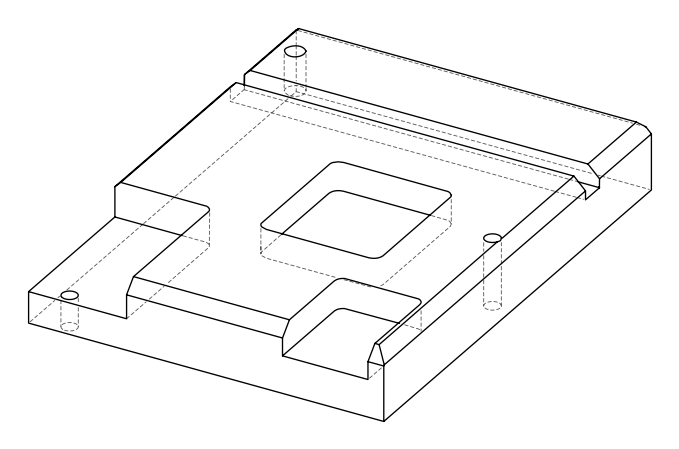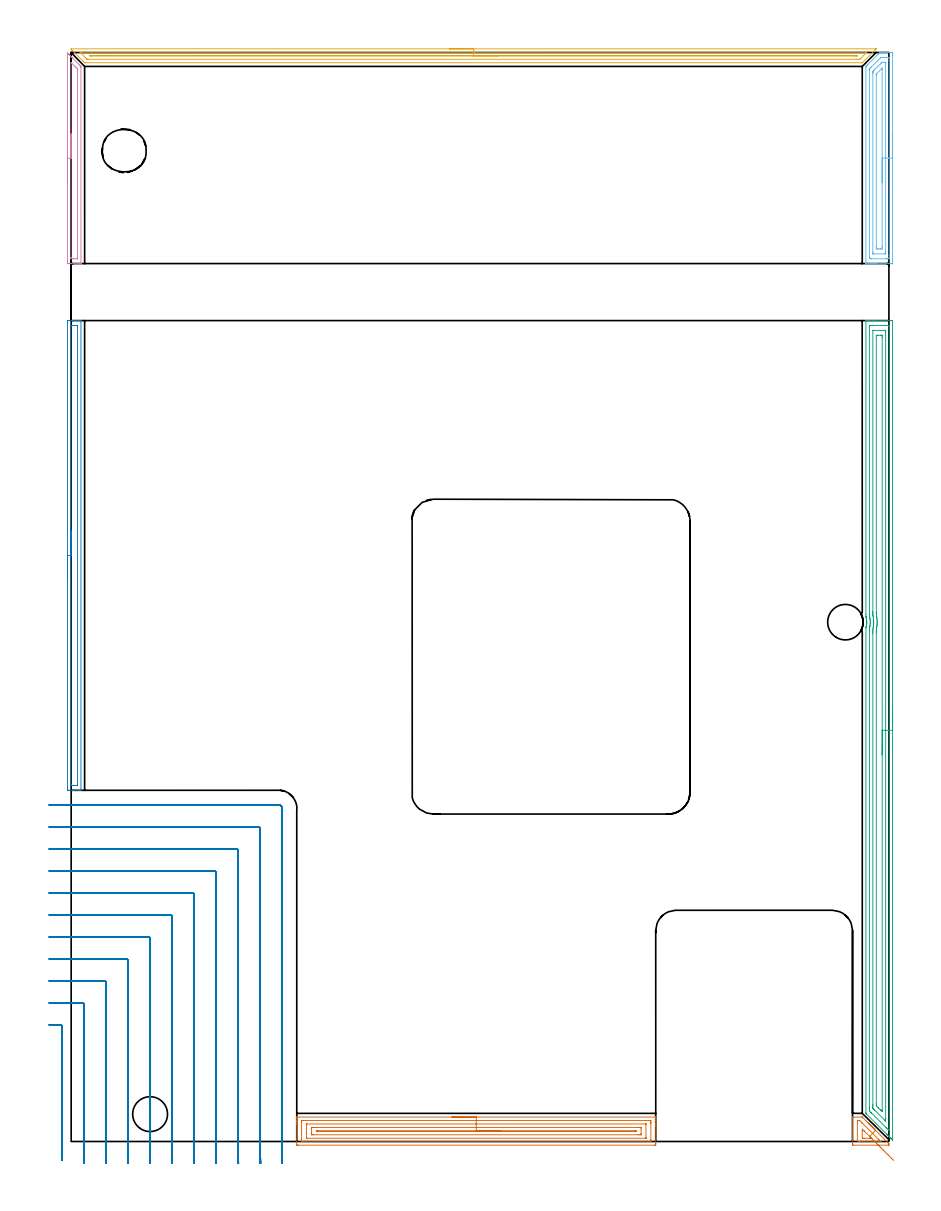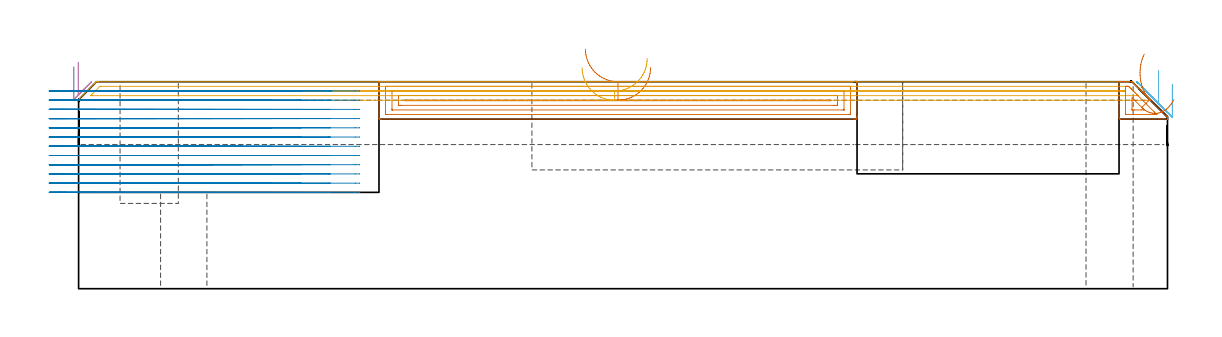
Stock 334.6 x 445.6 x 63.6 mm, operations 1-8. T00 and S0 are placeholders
(PLAN: 19 operations, 10 tool changes, 122.3 min)
(1 AREA_MILL | FG_CHAMFER_SURFACE | UGT0205_001 | 6.04 min | 10557 mm3)
(2 AREA_MILL_1 | FG_CHAMFER_SURFACE_1 | UGT0205_001 | 3.27 min | 3017 mm3)
(3 AREA_MILL_2 | FG_CHAMFER_SURFACE_2 | UGT0205_001 | 10.83 min | 20315 mm3)
(4 AREA_MILL_3 | FG_CHAMFER_SURFACE_3 | UGT0205_001 | 1.54 min | 1374 mm3)
(5 AREA_MILL_4 | FG_CHAMFER_SURFACE_4 | UGT0205_001 | 7.91 min | 5355 mm3)
(6 AREA_MILL_5 | FG_CHAMFER_SURFACE_5 | UGT0205_001 | 2.98 min | 5374 mm3)
(7 AREA_MILL_6 | FG_CHAMFER_SURFACE_6 | UGT0205_001 | 0.58 min | 943 mm3)
(8 MILL_CORNER_NOTCH_RECTANGULAR | CORNER_NOTCH_RECTANGULAR | NXT0201_011 | Follow Part, ap 3, ae 75% | 43.86 min | 450088 mm3)
(9 MILL_RECTANGULAR_POCKET | POCKET_RECTANGULAR_STRAIGHT | UGT0201_133 | Follow Part, ap 3.75, ae 75% | 21.16 min | 395825 mm3)
(10 MILL_SLOT | SLOT_PARTIAL_RECTANGULAR | UGT0201_133 | Follow Part, ap 3.75, ae 75% | 15.68 min | 213870 mm3)
(11 MILL_RECTANGULAR_SLOT | SLOT_RECTANGULAR | UGT0201_105 | Follow Part, ap 5.5, ae 75% | 6.19 min | 149578 mm3)
(12 MILL_BLIND_HOLE_FROM_SOLID_MATERIAL | STEP1POCKET | NXT0201_011 | Spiral | 1.17 min | 9402 mm3)
(13 BORE_BLIND_HOLE | STEP1POCKET | UGT0332_075 | 0.16 min | 0 mm3)
(14 SPOT_DRILL | STEP1HOLE | NXT0321_9005460120000 | 0.03 min | 21 mm3)
(15 SPOT_DRILL_1 | STEP1HOLE_1 | NXT0321_9005460120000 | 0.04 min | 71 mm3)
(16 DRILL_THROUGH_HOLE_INTO_CENTER | STEP1HOLE | NXT0301_065 | 0.28 min | 4317 mm3)
(17 DRILL_TO_ENLARGE_THROUGH_HOLE | STEP1HOLE | NXT0301_106 | 0.28 min | 6075 mm3)
(18 DRILL_THROUGH_HOLE_INTO_CENTER_1 | STEP1HOLE_1 | NXT0301_042 | 0.15 min | 1173 mm3)
(19 DRILL_TO_ENLARGE_THROUGH_HOLE_1 | STEP1HOLE_1 | NXT0301_105 | 0.15 min | 3543 mm3)
(TOOL UGT0205_001 | Chamfer Mill 20 x 3 x 45 deg. | D20 FL50 Z2)
(TOOL NXT0201_011 | ENDMILL 12mm [2P460-1200-NA 1630] | D12 FL38 Z6)
(TOOL UGT0201_133 | Carbide End Mill 15.0 | D15 FL30 Z4)
(TOOL UGT0201_105 | End Mill 22 mm | D22 FL25 Z2)
(TOOL UGT0332_075 | 17.75 mm Rough Boring Bar | D17.75)
(TOOL NXT0321_9005460120000 | NC Spot Drill, 142deg, 12mm, Carbide, Uncoated | D12 PA142 FL30 Z2)
(TOOL NXT0301_065 | Carbide Drill 9.4mm [860.1-0940-075A1-MM 2214] | D9.4 PA140 FL98 Z2)
(TOOL NXT0301_106 | Carbide Drill 14.5mm [860.1-1450-073A1-MM 2214] | D14.5 PA140 FL83 Z2)
(TOOL NXT0301_042 | Carbide Drill 7.1mm [860.1-0710-057A1-MM 2214] | D7.1 PA140 FL85 Z2)
(TOOL NXT0301_105 | Carbide Drill 14.25mm [860.1-1425-071A1-MM 2214] | D14.25 PA140 FL83 Z2)
(OP 1 AREA_MILL)
G17 G21 G94 G90
T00 M6
G54
G17 G0 G90 X155.75 Y10. S1061 M3
G43 Z73.6 H0
G94 G1 X155.788 Z72.728 F250.
X155.902 Z71.863
X156.091 Z71.012
X156.353 Z70.18
X156.687 Z69.374
X157.09 Z68.6
X157.558 Z67.864
X158.09 Z67.172
X158.679 Z66.529
X159.322 Z65.939
X160.014 Z65.408
X160.75 Z64.94
X161.524 Z64.537
X162.33 Z64.203
X163.162 Z63.941
X164.014 Z63.752
X164.878 Z63.638
X165.75 Z63.6
X239.025
X239.192 Y9.997 Z63.588
X239.194 Y9.993 Z63.584
X239.2 Y9.641 Z63.241
Y9.35 Z62.949
Y8.66 Z62.255
Y7.433 Z61.03
Y6.896 Z60.49
Y6.282 Z59.878
Y-0.773 Z52.824
X239.197 Y-1.042 Z52.556
X239.19 Y-1.492 Z52.106
X239.039 Y-1.496 Z52.102
X238.578 Y-1.5 Z52.1
X92.922
X92.488 Y-1.496 Z52.102
X92.31 Y-1.492 Z52.106
X92.3 Y-1.31 Z52.287
Y6.896 Z60.49
Y7.433 Z61.03
Y7.778 Z61.374
Y8.315 Z61.911
Y8.66 Z62.255
Y9.35 Z62.949
Y9.642 Z63.241
X92.306 Y9.993 Z63.584
X92.308 Y9.997 Z63.588
X92.475 Y10. Z63.6
X165.75
Y8.586 Z62.186
X236.791 Y8.585 Z62.185
X236.867
X237.166 Y8.579 Z62.179
X237.19 Y8.481 Z62.081
X237.197 Y8.259 Z61.859
X237.199 Y7.778 Z61.378
X237.2 Y7.374 Z60.974
X237.199 Y0.722 Z54.322
X237.198 Y0.321 Z53.921
X237.19 Y-0.078 Z53.522
X236.791 Y-0.085 Z53.515
X236.716
X94.709
X94.633
X94.334 Y-0.079 Z53.521
X94.31 Y0.019 Z53.619
X94.303 Y0.241 Z53.841
X94.301 Y0.722 Z54.322
X94.3 Y1.126 Z54.726
X94.301 Y7.778 Z61.378
X94.302 Y8.179 Z61.779
X94.31 Y8.578 Z62.178
X94.709 Y8.584 Z62.184
X94.784 Y8.585 Z62.185
X165.75 Y8.586 Z62.186
Y7.171 Z60.771
X235.004
X235.097 Y7.17 Z60.77
X235.17 Y7.167 Z60.767
X235.186 Y7.165 Z60.765
X235.19 Y7.143 Z60.743
X235.195 Y7.089 Z60.689
X235.199 Y6.896 Z60.496
Y1.604 Z55.204
X235.198 Y1.413 Z55.013
X235.191 Y1.347 Z54.947
X235.187 Y1.334 Z54.934
X235.177 Y1.333 Z54.933
X235.144 Y1.33 Z54.93
X235.004 Y1.329 Z54.929
X96.496
X96.403 Y1.33 Z54.93
X96.33 Y1.333 Z54.933
X96.314 Y1.335 Z54.935
X96.31 Y1.357 Z54.957
X96.305 Y1.411 Z55.011
X96.301 Y1.604 Z55.204
Y6.896 Z60.496
X96.302 Y7.087 Z60.687
X96.309 Y7.153 Z60.753
X96.313 Y7.165 Z60.765
X96.323 Y7.167 Z60.767
X96.356 Y7.17 Z60.77
X96.496 Y7.171 Z60.771
X165.75
Y5.757 Z59.357
X232.323
X232.584 Y5.756 Z59.356
X233.068 Y5.752 Z59.352
X233.173 Y5.75 Z59.35
X233.19 Y5.566 Z59.166
X233.2 Y5.149 Z58.749
Y3.385 Z56.985
X233.199 Y2.935 Z56.535
X233.197 Y2.827 Z56.427
X233.193 Y2.774 Z56.374
X233.191 Y2.752 Z56.352
X233.167 Y2.75 Z56.35
X232.954 Y2.746 Z56.346
X232.323 Y2.743 Z56.343
X232.063
X99.177
X98.916 Y2.744 Z56.344
X98.432 Y2.748 Z56.348
X98.327 Y2.75 Z56.35
X98.31 Y2.934 Z56.534
X98.3 Y3.351 Z56.951
X98.301 Y5.565 Z59.165
X98.303 Y5.673 Z59.273
X98.307 Y5.726 Z59.326
X98.309 Y5.748 Z59.348
X98.333 Y5.75 Z59.35
X98.546 Y5.754 Z59.354
X99.177 Y5.757 Z59.357
X99.437
X165.75
Y4.343 Z57.943
X230.63
X230.819 Y4.341 Z57.941
X231.187 Y4.336 Z57.936
X231.191 Y4.25 Z57.85
X231.19 Y4.175 Z57.775
X230.913 Y4.163 Z57.763
X230.725 Y4.158 Z57.758
X230.63 Y4.157 Z57.757
X230.536
X100.87
X100.681 Y4.159 Z57.759
X100.313 Y4.164 Z57.764
X100.309 Y4.25 Z57.85
X100.31 Y4.325 Z57.925
X100.587 Y4.337 Z57.937
X100.775 Y4.342 Z57.942
X100.87 Y4.343 Z57.943
X100.964
X165.75
X166.622 Z57.981
X167.486 Z58.095
X168.338 Z58.284
X169.17 Z58.546
X169.976 Z58.88
X170.75 Z59.283
X171.486 Z59.752
X172.178 Z60.283
X172.821 Z60.872
X173.41 Z61.515
X173.942 Z62.207
X174.41 Z62.943
X174.813 Z63.717
X175.147 Z64.523
X175.409 Z65.355
X175.598 Z66.207
X175.712 Z67.072
X175.75 Z67.943
G0 Z73.6
M5
M2
(OP 2 AREA_MILL_1)
G17 G21 G94 G90
T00 M6
G54
G17 G0 G90 X-1.5 Y229.8 S1061 M3
G43 Z73.6 H0
Z68.1
G94 G1 Y229.838 Z67.228 F250.
Y229.952 Z66.364
Y230.141 Z65.512
Y230.403 Z64.68
Y230.737 Z63.874
Y231.14 Z63.1
Y231.608 Z62.364
Y232.14 Z61.672
Y232.729 Z61.029
Y233.372 Z60.44
Y234.064 Z59.908
Y234.8 Z59.44
Y235.574 Z59.037
Y236.38 Z58.703
Y237.212 Z58.441
Y238.064 Z58.252
Y238.928 Z58.138
Y239.8 Z58.1
Y334.937
X-1.499 Y335.294 Z58.101
X-1.494 Y335.823 Z58.103
X-1.491 Y335.892 Z58.105
X-0.968 Y335.9 Z58.628
X0.806 Z60.4
X1.377 Z60.973
X1.694 Z61.29
X2.264 Z61.86
X2.581 Z62.176
X3.215 Z62.814
X3.62 Z63.219
X3.97 Y335.893 Z63.561
X3.997 Y335.89 Z63.588
X4. Y335.74 Z63.6
Y143.86
X3.997 Y143.71 Z63.588
X3.97 Y143.707 Z63.561
X3.62 Y143.7 Z63.219
X3.215 Z62.814
X2.581 Z62.176
X1.377 Z60.973
X0.806 Z60.4
X-0.968 Y143.701 Z58.628
X-1.212 Y143.703 Z58.384
X-1.491 Y143.708 Z58.105
X-1.494 Y143.777 Z58.103
X-1.499 Y144.306 Z58.101
X-1.5 Y144.841 Z58.1
Y239.8
X-0.086 Z59.514
Y333.509
X-0.081 Y333.89 Z59.519
X0.419 Y333.899 Z60.019
X1.694 Y333.9 Z61.294
X2.194 Y333.899 Z61.794
X2.581 Y333.89 Z62.181
X2.586 Y333.509 Z62.186
Y146.091
X2.581 Y145.71 Z62.181
X2.081 Y145.701 Z61.681
X0.806 Y145.7 Z60.406
X0.306 Y145.701 Z59.906
X-0.081 Y145.71 Z59.519
X-0.086 Y146.091 Z59.514
Y146.096
Y239.8
Y240.672 Z59.552
Y241.536 Z59.666
Y242.388 Z59.855
Y243.22 Z60.117
Y244.026 Z60.451
Y244.8 Z60.854
Y245.536 Z61.323
Y246.228 Z61.854
Y246.871 Z62.443
Y247.46 Z63.086
Y247.992 Z63.778
Y248.46 Z64.514
Y248.863 Z65.288
Y249.197 Z66.094
Y249.459 Z66.926
Y249.648 Z67.778
Y249.762 Z68.643
Y249.8 Z69.514
G0 Z73.6
M5
M2
(OP 3 AREA_MILL_2)
G17 G21 G94 G90
T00 M6
G54
G17 G0 G90 X336.1 Y178.25 S1061 M3
G43 Z73.6 H0
Z62.7
G94 G1 Y178.212 Z61.828 F250.
Y178.098 Z60.964
Y177.909 Z60.112
Y177.647 Z59.28
Y177.313 Z58.474
Y176.91 Z57.7
Y176.442 Z56.964
Y175.91 Z56.272
Y175.321 Z55.629
Y174.678 Z55.04
Y173.986 Z54.509
Y173.25 Z54.04
Y172.476 Z53.637
Y171.67 Z53.303
Y170.838 Z53.041
Y169.986 Z52.852
Y169.122 Z52.738
Y168.25 Z52.7
Y0.842
X336.095 Y0.621 Z52.703
X336.093 Y0.618 Z52.704
X336.078 Y0.621 Z52.72
X335.708 Y0.992 Z53.092
X335.54 Y1.158 Z53.256
X335.483 Y1.216 Z53.316
X335.302 Y1.397 Z53.497
X335.244 Y1.454 Z53.553
X335.185 Y1.514 Z53.614
X335.007 Y1.692 Z53.792
X334.948 Y1.751 Z53.849
X334.888 Y1.812 Z53.911
X334.712 Y1.987 Z54.087
X334.651 Y2.047 Z54.145
X334.59 Y2.11 Z54.209
X334.417 Y2.283 Z54.382
X334.355 Y2.344 Z54.442
X334.292 Y2.407 Z54.507
X334.122 Y2.578 Z54.677
X334.058 Y2.64 Z54.738
X333.994 Y2.705 Z54.805
X333.827 Y2.873 Z54.972
X333.762 Y2.936 Z55.034
X325.435 Y11.264 Z63.364
X325.274 Y11.427 Z63.524
X325.206 Y11.499 Z63.592
X325.2 Y11.935 Z63.6
X325.207 Y210.262 Z63.593
X325.213 Y210.29 Z63.587
X325.304 Y210.655 Z63.494
X325.332 Y210.776 Z63.467
X325.402 Y211.101 Z63.391
X325.477 Y211.547 Z63.32
X325.487 Y211.639 Z63.31
X325.49 Y211.662 Z63.308
X325.502 Y211.792 Z63.291
X325.521 Y211.949 Z63.276
X325.526 Y211.994 Z63.271
X325.538 Y212.217 Z63.255
X325.539 Y212.279 Z63.252
X325.544 Y212.397 Z63.25
X325.546 Y212.44 Z63.249
X325.541 Y212.689 Z63.252
X325.535 Y212.887 Z63.263
X325.51 Y213.131 Z63.283
X325.497 Y213.287 Z63.3
X325.493 Y213.334 Z63.305
X325.426 Y213.779 Z63.371
X325.323 Y214.248 Z63.47
X325.228 Y214.646 Z63.572
X325.218 Y214.698 Z63.582
X325.214 Y214.727 Z63.585
X325.207 Y215.579 Z63.593
X325.2 Y335.73 Z63.6
X325.203 Y335.89 Z63.588
X325.242 Y335.893 Z63.55
X325.625 Y335.9 Z63.174
X325.973 Z62.827
X326.649 Z62.146
X327.876 Z60.921
X328.427 Z60.367
X329.041 Z59.755
X334.927 Z53.87
X335.54 Y335.896 Z53.257
X336.092 Y335.892 Z52.706
X336.094 Y335.84 Z52.704
X336.099 Y335.284 Z52.701
X336.1 Y334.721 Z52.7
Y168.25
X334.686 Z54.114
Y5.648
X334.683 Y4.789 Z54.117
X334.681 Y4.759 Z54.119
X334.651 Y4.511 Z54.149
X334.364 Y4.789 Z54.436
X333.762 Y5.388 Z55.038
X333.467 Y5.683 Z55.333
X327.538 Y11.612 Z61.262
X327.217 Y11.935 Z61.583
X326.649 Y12.513 Z62.151
X326.618 Y12.828 Z62.182
X326.616 Y12.861 Z62.184
X326.614 Y13.722 Z62.186
X326.622 Y209.338 Z62.178
Y209.365
X326.649 Y210.017 Z62.151
X326.693 Y210.232 Z62.107
X326.77 Y210.616 Z62.03
X326.826 Y210.947 Z61.974
X326.854 Y211.125 Z61.946
X326.923 Y211.742 Z61.877
X326.942 Y212.018 Z61.858
X326.954 Y212.605 Z61.846
X326.945 Y212.911 Z61.855
X326.893 Y213.56 Z61.907
X326.862 Y213.805 Z61.938
X326.808 Y214.165 Z61.992
X326.723 Y214.623 Z62.077
X326.708 Y214.698 Z62.092
X326.649 Y214.981 Z62.151
X326.623 Y215.591 Z62.177
X326.622 Y215.618 Z62.178
X326.614 Y332.604 Z62.186
X326.616 Y333.497 Z62.184
X326.618 Y333.528 Z62.182
X326.649 Y333.89 Z62.151
X327.139 Y333.898 Z61.661
X327.538 Y333.899 Z61.262
X328.026 Y333.9 Z60.774
X333.762 Y333.899 Z55.038
X334.253 Y333.897 Z54.547
X334.651 Y333.89 Z54.149
X334.682 Y333.497 Z54.118
X334.684 Y333.464 Z54.116
X334.686 Y332.604 Z54.114
Y168.25
X333.271 Z55.529
Y9.255
X333.27 Y8.856 Z55.53
X333.266 Y8.362 Z55.534
X333.265 Y8.349 Z55.535
X333.243 Y8.362 Z55.557
X332.873 Y8.728 Z55.927
X328.771 Y12.828 Z60.029
X328.427 Y13.177 Z60.373
X328.157 Y13.454 Z60.643
X328.035 Y13.593 Z60.765
X328.033 Y13.722 Z60.767
X328.03 Y14.12 Z60.77
X328.029 Y14.615 Z60.771
Y15.015
X328.035 Y207.946 Z60.765
X328.036 Y208.445 Z60.764
X328.038 Y208.836 Z60.762
X328.044 Y209.338 Z60.757
X328.066 Y209.701 Z60.734
X328.16 Y210.232 Z60.64
X328.199 Y210.461 Z60.601
X328.245 Y210.768 Z60.555
X328.29 Y211.125 Z60.51
X328.303 Y211.249 Z60.497
X328.335 Y211.615 Z60.465
X328.36 Y212.018 Z60.44
X328.363 Y212.083 Z60.437
X328.366 Y212.492 Z60.434
X328.364 Y212.911 Z60.436
X328.361 Y212.977 Z60.439
X328.296 Y213.805 Z60.504
X328.28 Y213.952 Z60.52
X328.171 Y214.698 Z60.629
X328.116 Y215.011 Z60.684
X328.057 Y215.336 Z60.743
X328.045 Y215.591 Z60.755
X328.04 Y215.98 Z60.76
X328.037 Y216.484 Z60.763
X328.036 Y216.877 Z60.764
X328.029 Y331.811 Z60.771
X328.03 Y331.861 Z60.77
X328.032 Y331.884 Z60.768
X328.034 Y331.889 Z60.766
X328.051 Y331.891 Z60.749
X328.24 Y331.899 Z60.56
X332.873 Z55.927
X333.061 Y331.895 Z55.739
X333.186 Y331.89 Z55.614
X333.265 Y331.883 Z55.535
X333.267 Y331.844 Z55.533
X333.269 Y331.711 Z55.531
X333.271 Y331.311 Z55.529
Y168.25
X331.857 Z56.943
X331.856 Y12.956 Z56.944
Y12.828
X331.848 Y12.213 Z56.952
X331.221 Y12.828 Z57.579
X331.095 Y12.954 Z57.705
X330.327 Y13.722 Z58.473
X330.205 Y13.845 Z58.595
X329.45 Y14.615 Z59.35
X329.444 Y15.38 Z59.356
X329.443 Y15.508 Z59.357
X329.45 Y208.311 Z59.35
Y208.445
X329.457 Y209.197 Z59.343
X329.463 Y209.338 Z59.337
X329.569 Y209.977 Z59.231
X329.61 Y210.232 Z59.19
X329.677 Y210.762 Z59.123
X329.715 Y211.125 Z59.085
X329.752 Y211.581 Z59.048
X329.772 Y212.018 Z59.028
X329.78 Y212.445 Z59.02
X329.774 Y212.911 Z59.026
X329.751 Y213.368 Z59.049
X329.718 Y213.805 Z59.082
X329.666 Y214.346 Z59.134
X329.615 Y214.698 Z59.185
X329.459 Y215.687 Z59.341
X329.456 Y215.781 Z59.344
X329.453 Y215.971 Z59.347
X329.45 Y216.35 Z59.35
Y216.484
X329.444 Y329.031 Z59.356
X329.45 Y329.79 Z59.35
X329.455 Y329.89 Z59.345
X329.557 Y329.893 Z59.243
X329.773 Y329.897 Z59.027
X330.205 Y329.9 Z58.595
X331.119 Z57.681
X331.536 Y329.897 Z57.264
X331.744 Y329.893 Z57.056
X331.843 Y329.89 Z56.957
X331.85 Y329.823 Z56.95
X331.856 Y329.159 Z56.944
X331.857 Y329.031 Z56.943
Y168.25
Y167.378 Z56.981
Y166.514 Z57.095
Y165.662 Z57.283
Y164.83 Z57.546
Y164.024 Z57.88
Y163.25 Z58.282
Y162.514 Z58.751
Y161.822 Z59.282
Y161.179 Z59.872
Y160.59 Z60.515
Y160.058 Z61.207
Y159.59 Z61.943
Y159.187 Z62.717
Y158.853 Z63.523
Y158.591 Z64.355
Y158.402 Z65.206
Y158.288 Z66.071
Y158.25 Z66.943
G0 Z73.6
M5
M2
(OP 4 AREA_MILL_3)
G17 G21 G94 G90
T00 M6
G54
G17 G0 G90 X-1.5 Y392.3 S1061 M3
G43 Z73.6 H0
Z68.1
G94 G1 Y392.338 Z67.228 F250.
Y392.452 Z66.364
Y392.641 Z65.512
Y392.903 Z64.68
Y393.237 Z63.874
Y393.64 Z63.1
Y394.108 Z62.364
Y394.639 Z61.672
Y395.229 Z61.029
Y395.872 Z60.44
Y396.564 Z59.908
Y397.3 Z59.44
Y398.074 Z59.037
Y398.88 Z58.703
Y399.712 Z58.441
Y400.563 Z58.252
Y401.428 Z58.138
Y402.3 Z58.1
Y445.128
X-1.495 Y445.367 Z58.105
X-1.493 Y445.381 Z58.106
X-1.467 Y445.367 Z58.132
X-1.25 Y445.15 Z58.349
X-1.169 Y445.069 Z58.43
X-0.968 Y444.87 Z58.628
X-0.871 Y444.771 Z58.729
X-0.77 Y444.67 Z58.829
X-0.672 Y444.574 Z58.924
X-0.573 Y444.473 Z59.027
X-0.477 Y444.377 Z59.123
X-0.377 Y444.278 Z59.219
X-0.275 Y444.175 Z59.325
X-0.183 Y444.083 Z59.416
X-0.081 Y443.983 Z59.515
X0.023 Y443.877 Z59.623
X0.11 Y443.79 Z59.71
X0.215 Y443.687 Z59.811
X0.321 Y443.579 Z59.921
X0.404 Y443.496 Z60.003
X0.511 Y443.391 Z60.107
X3.468 Y440.434 Z63.064
X3.6 Y440.3 Z63.199
X3.912 Y439.989 Z63.51
X3.925 Y439.975 Z63.523
X4.002 Y439.895 Z63.58
X4. Y439.407 Z63.6
Y359.382
X3.997 Y359.21 Z63.588
X3.966 Y359.207 Z63.557
X3.567 Y359.2 Z63.167
X3.302 Z62.902
X2.581 Z62.176
X1.333 Z60.93
X-0.081 Z59.515
X-0.705 Z58.891
X-0.968 Y359.201 Z58.628
X-1.212 Y359.203 Z58.384
X-1.491 Y359.208 Z58.105
X-1.494 Y359.299 Z58.103
X-1.499 Y359.829 Z58.101
X-1.5 Y360.365 Z58.1
Y402.3
X-0.086 Z59.514
Y441.194
X-0.081 Y441.519 Z59.519
X0.253 Y441.194 Z59.853
X1.694 Y439.756 Z61.294
X2.042 Y439.406 Z61.642
X2.581 Y438.857 Z62.181
X2.586 Y438.512 Z62.186
Y361.617
X2.581 Y361.21 Z62.181
X2.106 Y361.202 Z61.706
X0.806 Y361.2 Z60.406
X0.331 Y361.202 Z59.931
X-0.081 Y361.21 Z59.519
X-0.086 Y361.617 Z59.514
Y361.622
Y402.3
Y403.171 Z59.552
Y404.036 Z59.666
Y404.888 Z59.855
Y405.72 Z60.117
Y406.526 Z60.451
Y407.3 Z60.854
Y408.036 Z61.323
Y408.728 Z61.854
Y409.371 Z62.443
Y409.96 Z63.086
Y410.491 Z63.778
Y410.96 Z64.514
Y411.363 Z65.288
Y411.697 Z66.094
Y411.959 Z66.926
Y412.148 Z67.778
Y412.262 Z68.643
Y412.3 Z69.514
G0 Z73.6
M5
M2
(OP 5 AREA_MILL_4)
G17 G21 G94 G90
T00 M6
G54
G17 G0 G90 X154.715 Y447.1 S1061 M3
G43 Z73.6 H0
Z67.9
G94 G1 X154.753 Z67.028 F250.
X154.867 Z66.164
X155.056 Z65.312
X155.318 Z64.48
X155.652 Z63.674
X156.055 Z62.9
X156.523 Z62.164
X157.055 Z61.472
X157.644 Z60.829
X158.287 Z60.24
X158.979 Z59.709
X159.715 Z59.24
X160.489 Z58.837
X161.295 Z58.503
X162.127 Z58.241
X162.979 Z58.052
X163.843 Z57.938
X164.715 Z57.9
X329.296
X329.367 Y447.096 Z57.903
X329.382 Y447.093 Z57.905
X329.367 Y447.066 Z57.931
X326.55 Y444.25 Z60.749
X323.834 Y441.535 Z63.465
X323.695 Y441.404 Z63.59
X323.406 Y441.4 Z63.6
X5.994
X5.5 Y441.407 Z63.593
X5.477 Y441.425 Z63.575
X5.1 Y441.801 Z63.199
X4.883 Y442.017 Z62.983
X0.394 Y446.506 Z58.494
X0.182 Y446.72 Z58.28
X0.01 Y446.901 Z58.098
X0.008 Y446.93 Z58.07
X0.01 Y447.06 Z57.94
X0.036 Y447.093 Z57.907
X0.098 Y447.097 Z57.903
X0.182 Y447.1 Z57.9
X164.715
Y445.686 Z59.314
X325.195
X325.291 Y445.684 Z59.316
X325.482 Y445.68 Z59.32
X325.518 Y445.678 Z59.322
X325.509 Y445.665 Z59.335
X325.479 Y445.632 Z59.368
X325.44 Y445.59 Z59.41
X325.318 Y445.467 Z59.533
X323.407 Y443.556 Z61.444
X323.082 Y443.234 Z61.766
X322.753 Y442.91 Z62.09
X322.672 Y442.834 Z62.166
X322.602 Y442.82 Z62.18
X321.618 Y442.814 Z62.186
X6.888
X6.792 Y442.815 Z62.185
X6.6 Y442.819 Z62.181
X6.548 Y442.821 Z62.179
X6.53 Y442.831 Z62.169
X6.499 Y442.856 Z62.144
X6.441 Y442.91 Z62.09
X4.205 Y445.144 Z59.856
X3.76 Y445.59 Z59.41
X3.698 Y445.655 Z59.345
X3.683 Y445.674 Z59.326
X3.681 Y445.677 Z59.323
X3.696 Y445.679 Z59.321
X3.822 Y445.683 Z59.317
X4.014 Y445.685 Z59.315
X4.11 Y445.686 Z59.314
X164.715
Y444.272 Z60.728
X321.193 Y444.271 Z60.729
X321.618 Y444.268 Z60.732
X321.637 Y444.266 Z60.734
X321.652 Y444.262 Z60.738
X321.645 Y444.252 Z60.748
X321.635 Y444.244 Z60.756
X321.618 Y444.235 Z60.765
X321.19 Y444.231 Z60.769
X320.767 Y444.229 Z60.771
X320.724 Y444.228 Z60.772
X8.25 Y444.229 Z60.771
X7.825 Y444.232 Z60.768
X7.782 Y444.234 Z60.766
X7.618 Y444.251 Z60.749
X7.74 Y444.265 Z60.735
X7.782 Y444.267 Z60.733
X8.208 Y444.271 Z60.729
X8.251
X164.715 Y444.272 Z60.728
X165.587 Z60.767
X166.451 Z60.88
X167.303 Z61.069
X168.135 Z61.332
X168.941 Z61.665
X169.715 Z62.068
X170.451 Z62.537
X171.143 Z63.068
X171.786 Z63.657
X172.375 Z64.301
X172.907 Z64.993
X173.375 Z65.728
X173.778 Z66.502
X174.112 Z67.308
X174.374 Z68.14
X174.563 Z68.992
X174.677 Z69.857
X174.715 Z70.728
G0 Z73.6
M5
M2
(OP 6 AREA_MILL_5)
G17 G21 G94 G90
T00 M6
G54
G17 G0 G90 X336.1 Y412.4 S1061 M3
G43 Z73.6 H0
Z62.7
G94 G1 Y412.362 Z61.828 F250.
Y412.248 Z60.964
Y412.059 Z60.112
Y411.797 Z59.28
Y411.463 Z58.474
Y411.06 Z57.7
Y410.592 Z56.964
Y410.06 Z56.272
Y409.471 Z55.629
Y408.828 Z55.04
Y408.136 Z54.508
Y407.4 Z54.04
Y406.626 Z53.637
Y405.82 Z53.303
Y404.988 Z53.041
Y404.136 Z52.852
Y403.272 Z52.738
Y402.4 Z52.7
Y360.08
X336.098 Y359.751 Z52.702
X336.091 Y359.207 Z52.705
X336.088 Y359.204 Z52.709
X335.54 Y359.2 Z53.256
X329.316 Z59.477
X328.64 Z60.158
X328.427 Z60.37
X327.751 Z61.047
X327.538 Z61.259
X327.113 Z61.686
X326.185 Z62.614
X325.467 Z63.332
X325.225 Y359.208 Z63.567
X325.203 Y359.21 Z63.589
X325.2 Y359.306 Z63.6
Y439.718
X325.203 Y439.895 Z63.589
X325.27 Y439.971 Z63.527
X325.462 Y440.163 Z63.337
X325.479 Y440.179 Z63.321
X325.76 Y440.462 Z63.036
X330.205 Y444.907 Z58.591
X330.663 Y445.363 Z58.137
X330.89 Y445.59 Z57.909
X331.032 Y445.6 Z57.768
X332.447 Z56.351
X332.873 Z55.923
X333.086 Z55.711
X334.864 Z53.934
X335.54 Y445.599 Z53.254
X336.088 Y445.597 Z52.707
X336.09 Y445.593 Z52.705
X336.097 Y445.049 Z52.703
X336.1 Y444.49 Z52.7
Y402.4
X334.686 Z54.114
Y362.416
X334.683 Y361.528 Z54.117
X334.682 Y361.497 Z54.118
X334.651 Y361.21 Z54.149
X334.088 Y361.202 Z54.712
X333.762 Y361.201 Z55.038
X333.201 Y361.2 Z55.599
X327.538 Y361.201 Z61.262
X326.973 Y361.203 Z61.827
X326.649 Y361.21 Z62.151
X326.618 Y361.528 Z62.182
X326.616 Y361.56 Z62.184
X326.614 Y362.416 Z62.186
Y437.976
X326.62 Y438.83 Z62.18
Y438.858
X326.649 Y438.89 Z62.151
X327.06 Y439.308 Z61.74
X327.468 Y439.718 Z61.332
X331.095 Y443.345 Z57.705
X331.259 Y443.506 Z57.541
X331.32 Y443.562 Z57.48
X331.345 Y443.584 Z57.455
X331.376 Y443.59 Z57.424
X331.658 Y443.598 Z57.142
X333.434 Y443.6 Z55.366
X333.762 Y443.599 Z55.038
X334.327 Y443.597 Z54.473
X334.651 Y443.59 Z54.149
X334.682 Y443.272 Z54.118
X334.684 Y443.24 Z54.116
X334.686 Y442.384 Z54.114
Y402.4
X333.272 Z55.528
X333.271 Y364.193 Z55.529
X333.27 Y363.796 Z55.53
X333.266 Y363.305 Z55.534
X333.265 Y363.215 Z55.535
X333.082 Y363.205 Z55.718
X332.977 Y363.201 Z55.823
X328.427 Z60.373
X328.322 Y363.203 Z60.478
X328.113 Y363.21 Z60.687
X328.035 Y363.222 Z60.765
X328.033 Y363.249 Z60.767
X328.031 Y363.305 Z60.769
X328.029 Y363.703 Z60.771
Y437.053
X328.03 Y437.449 Z60.77
X328.033 Y437.696 Z60.767
X328.036 Y437.814 Z60.764
X328.148 Y437.941 Z60.652
X328.285 Y438.083 Z60.515
X328.427 Y438.228 Z60.373
X328.728 Y438.529 Z60.072
X331.095 Y440.895 Z57.705
X331.395 Y441.195 Z57.405
X331.699 Y441.495 Z57.101
X331.793 Y441.582 Z57.007
X331.885 Y441.594 Z56.915
X331.984 Y441.597 Z56.816
X332.768 Y441.6 Z56.032
X332.873 Y441.599 Z55.927
X332.978 Y441.597 Z55.822
X333.187 Y441.59 Z55.613
X333.265 Y441.578 Z55.535
X333.267 Y441.551 Z55.533
X333.269 Y441.495 Z55.531
X333.271 Y441.098 Z55.529
X333.272 Y402.4 Z55.528
X331.857 Z56.943
Y366.097
X331.856 Y365.97 Z56.944
X331.85 Y365.215 Z56.95
X331.095 Y365.202 Z57.705
X330.976 Y365.201 Z57.824
X330.205 Z58.595
X330.086 Z58.714
X329.45 Y365.216 Z59.35
X329.444 Y365.843 Z59.356
X329.443 Y365.97 Z59.357
Y436.164
X329.445 Y436.545 Z59.355
X329.448 Y436.735 Z59.352
X329.45 Y436.779 Z59.35
X329.467 Y436.807 Z59.333
X329.513 Y436.856 Z59.287
X329.702 Y437.053 Z59.098
X331.594 Y438.945 Z57.206
X331.732 Y439.081 Z57.068
X331.843 Y439.186 Z56.957
X331.849 Y439.19 Z56.951
X331.851 Y439.176 Z56.949
X331.854 Y439.104 Z56.946
X331.857 Y438.957 Z56.943
Y402.4
Y401.528 Z56.981
Y400.664 Z57.095
Y399.812 Z57.283
Y398.98 Z57.546
Y398.174 Z57.88
Y397.4 Z58.282
Y396.664 Z58.751
Y395.972 Z59.282
Y395.329 Z59.872
Y394.74 Z60.515
Y394.208 Z61.207
Y393.74 Z61.943
Y393.337 Z62.716
Y393.003 Z63.522
Y392.741 Z64.354
Y392.552 Z65.206
Y392.438 Z66.071
Y392.4 Z66.943
G0 Z73.6
M5
M2
(OP 7 AREA_MILL_6)
G17 G21 G94 G90
T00 M6
G54
G17 G0 G90 X327.459 Y6.242 S1061 M3
G43 Z73.6 H0
Z72.087
G94 G1 X327.125 Y6.576 Z71.353 F250.
X326.838 Y6.863 Z70.581
X326.599 Y7.102 Z69.777
X326.411 Y7.29 Z68.946
X326.275 Y7.426 Z68.095
X326.192 Y7.509 Z67.231
X326.162 Y7.539 Z66.36
X326.186 Y7.515 Z65.488
X326.264 Y7.437 Z64.622
X326.394 Y7.307 Z63.77
X326.577 Y7.124 Z62.937
X326.811 Y6.89 Z62.129
X327.093 Y6.608 Z61.354
X327.422 Y6.279 Z60.616
X327.795 Y5.906 Z59.921
X328.21 Y5.491 Z59.275
X328.663 Y5.038 Z58.683
X329.15 Y4.551 Z58.149
X334.182 Y-0.482 Z53.118
X334.363 Y-0.661 Z52.935
X334.449 Y-0.748 Z52.847
X334.59 Y-0.894 Z52.702
X334.6 Y-1.027 Z52.573
Y-1.461 Z52.139
X334.596 Y-1.483 Z52.117
X334.59 Y-1.5 Z52.1
X320.118
X319.706 Y-1.49 Z52.105
X319.7 Y-1.042 Z52.553
Y3.368 Z56.962
Y4.206 Z57.806
Y9.564 Z63.164
X319.71 Y9.993 Z63.593
X319.766 Y9.996 Z63.596
X320.118 Y10. Z63.6
X323.634
X323.652 Z63.599
X323.698 Y9.997 Z63.594
X323.705 Y9.996 Z63.593
X329.15 Y4.551 Z58.149
X328.659 Y4.059 Z57.659
X327.925 Y3.325 Z56.925
X330.528 Y0.722 Z54.322
X330.666 Y0.584 Z54.184
X331.285 Y-0.046 Z53.554
X331.315 Y-0.076 Z53.524
X331.295 Y-0.079 Z53.521
X331.206 Y-0.082 Z53.518
X331.026 Y-0.084 Z53.516
X330.666 Y-0.086 Z53.514
X322.681
X321.876 Y-0.084 Z53.516
X321.799 Y-0.083 Z53.517
X321.72 Y-0.079 Z53.521
X321.707 Y-0.054 Z53.546
X321.704 Y-0.043 Z53.557
X321.701 Y0.016 Z53.616
X321.7 Y7.954 Z61.554
X321.71 Y8.578 Z62.178
X321.726 Y8.58 Z62.18
X321.775 Y8.583 Z62.183
X321.876 Y8.585 Z62.185
X321.95 Y8.586 Z62.186
X322.352 Y8.584 Z62.184
X322.553 Y8.581 Z62.181
X322.649 Y8.579 Z62.179
X322.755 Y8.485 Z62.085
X323.472 Y7.778 Z61.378
X323.634 Y7.617 Z61.217
X327.925 Y3.325 Z56.925
X326.698 Y2.102 Z55.702
X327.15 Y1.649 Z55.249
X327.19 Y1.604 Z55.204
X327.418 Y1.335 Z54.935
X327.15 Y1.333 Z54.933
X326.545 Y1.329 Z54.929
X324.513
X323.907 Y1.33 Z54.93
X323.78 Y1.333 Z54.933
X323.74 Y1.335 Z54.935
X323.71 Y1.341 Z54.941
X323.706 Y1.403 Z55.003
X323.701 Y1.537 Z55.137
Y4.25 Z57.85
X323.71 Y5.056 Z58.656
X324.513 Y4.287 Z57.887
X324.551 Y4.25 Z57.85
X326.698 Y2.102 Z55.702
X327.216 Y1.582 Z55.229
X327.761 Y1.036 Z54.822
X328.329 Y0.467 Z54.484
X328.916 Y-0.121 Z54.218
X329.517 Y-0.724 Z54.024
X330.127 Y-1.336 Z53.906
X330.742 Y-1.953 Z53.863
X331.358 Y-2.57 Z53.897
X331.969 Y-3.182 Z54.006
X332.572 Y-3.786 Z54.191
X333.16 Y-4.376 Z54.449
X333.731 Y-4.948 Z54.778
X334.278 Y-5.497 Z55.177
X334.8 Y-6.02 Z55.642
X335.291 Y-6.512 Z56.169
X335.747 Y-6.969 Z56.755
X336.166 Y-7.389 Z57.396
X336.543 Y-7.768 Z58.085
G0 Z73.6
M5
M2
(OP 8 MILL_CORNER_NOTCH_RECTANGULAR)
G17 G21 G94 G90
T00 M6
G54
G17 G0 G90 X-3.694 Y-7.723 S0 M3
G43 Z73.6 H1
Z60.767
G94 G1 X-3.7 Y-4.723 F250.
Y-4.539 F500.
Y47.107
G3 X-4.293 Y47.7 R0.6
G1 X-6.
X-9. F250.
G0 Z73.6
X5.367 Y-9.
Z60.767
G1 X5.313 Y-6.
G2 X5.3 Y-4.539 R81. F500.
G1 Y56.106
G3 X4.706 Y56.7 R0.6
G1 X-6.
X-9. F250.
G0 Z73.6
X14.376 Y-8.999
Z60.767
G1 X14.315 Y-6.
G2 X14.3 Y-4.539 R72. F500.
G1 Y65.106
G3 X13.706 Y65.7 R0.6
G1 X-6.
X-9. F250.
G0 Z73.6
X23.387 Y-8.999
Z60.767
G1 X23.317 Y-6.
G2 X23.3 Y-4.539 R63. F500.
G1 Y74.106
G3 X22.706 Y74.7 R0.6
G1 X-6.
X-9. F250.
G0 Z73.6
X32.401 Y-8.999
Z60.767
G1 X32.32 Y-6.
G2 X32.3 Y-4.539 R54. F500.
G1 Y83.105
G3 X31.705 Y83.7 R0.6
G1 X-6.
X-9. F250.
G0 Z73.6
X41.421 Y-8.998
Z60.767
G1 X41.324 Y-6.
G2 X41.3 Y-4.539 R45. F500.
G1 Y92.105
G3 X40.705 Y92.7 R0.6
G1 X-6.
X-9. F250.
G0 Z73.6
X50.451 Y-8.997
Z60.767
G1 X50.33 Y-6.
G2 X50.3 Y-4.539 R36. F500.
G1 Y101.105
G3 X49.705 Y101.7 R0.6
G1 X-6.
X-9. F250.
G0 Z73.6
X59.502 Y-8.996
Z60.767
G1 X59.34 Y-6.
G2 X59.3 Y-4.539 R27. F500.
G1 Y110.104
G3 X58.704 Y110.7 R0.6
G1 X-6.
X-9. F250.
G0 Z73.6
X68.603 Y-8.99
Z60.767
G1 X68.359 Y-6.
G2 X68.3 Y-4.539 R18. F500.
G1 Y119.104
G3 X67.704 Y119.7 R0.6
G1 X-6.
X-9. F250.
G0 Z73.6
X77.906 Y-8.96
Z60.767
G1 X77.419 Y-6.
G2 X77.3 Y-4.539 R9. F500.
G1 Y128.104
G3 X76.704 Y128.7 R0.6
G1 X-6.
X-9. F250.
G0 Z73.6
X86.3 Y-7.539
Z60.767
G1 Y-4.539
Y136.4 F500.
G3 X85. Y137.7 R1.3
G1 X-6.
X-9. F250.
G0 Z73.6
X-3.7 Y-7.723
Z57.933
G1 Y-4.723
Y47.107 F500.
G3 X-4.293 Y47.7 R0.6
G1 X-6.
X-9. F250.
G0 Z73.6
X5.305 Y-9.
Z57.933
G1 X5.3 Y-6.
Y-5.88 F500.
Y56.106
G3 X4.706 Y56.7 R0.6
G1 X-6.
X-9. F250.
G0 Z73.6
X14.305 Y-9.
Z57.933
G1 X14.3 Y-6.
Y-5.88 F500.
Y65.106
G3 X13.706 Y65.7 R0.6
G1 X-6.
X-9. F250.
G0 Z73.6
X23.306 Y-9.
Z57.933
G1 X23.3 Y-6.
Y-5.88 F500.
Y74.106
G3 X22.706 Y74.7 R0.6
G1 X-6.
X-9. F250.
G0 Z73.6
X32.307 Y-9.
Z57.933
G1 X32.3 Y-6.
Y-5.88 F500.
Y83.105
G3 X31.705 Y83.7 R0.6
G1 X-6.
X-9. F250.
G0 Z73.6
X41.308 Y-9.
Z57.933
G1 X41.3 Y-6.
Y-5.88 F500.
Y92.105
G3 X40.705 Y92.7 R0.6
G1 X-6.
X-9. F250.
G0 Z73.6
X50.31 Y-9.
Z57.933
G1 X50.3 Y-6.
Y-5.88 F500.
Y101.105
G3 X49.705 Y101.7 R0.6
G1 X-6.
X-9. F250.
G0 Z73.6
X59.314 Y-9.
Z57.933
G1 X59.3 Y-6.
Y-5.88 F500.
Y110.104
G3 X58.704 Y110.7 R0.6
G1 X-6.
X-9. F250.
G0 Z73.6
X68.32 Y-9.
Z57.933
G1 X68.3 Y-6.
Y-5.88 F500.
Y119.104
G3 X67.704 Y119.7 R0.6
G1 X-6.
X-9. F250.
G0 Z73.6
X77.341 Y-9.
Z57.933
G1 X77.301 Y-6.
X77.3 Y-5.88 F500.
Y128.104
G3 X76.704 Y128.7 R0.6
G1 X-6.
X-9. F250.
G0 Z73.6
X86.3 Y-8.88
Z57.933
G1 Y-5.88
Y136.4 F500.
G3 X85. Y137.7 R1.3
G1 X-6.
X-9. F250.
G0 Z73.6
X-3.7 Y-7.723
Z55.1
G1 Y-4.723
Y47.107 F500.
G3 X-4.293 Y47.7 R0.6
G1 X-6.
X-9. F250.
G0 Z73.6
X5.3 Y-9.
Z55.1
G1 Y-6.
Y56.106 F500.
G3 X4.706 Y56.7 R0.6
G1 X-6.
X-9. F250.
G0 Z73.6
X14.3 Y-9.
Z55.1
G1 Y-6.
Y65.106 F500.
G3 X13.706 Y65.7 R0.6
G1 X-6.
X-9. F250.
G0 Z73.6
X23.3 Y-9.
Z55.1
G1 Y-6.
Y74.106 F500.
G3 X22.706 Y74.7 R0.6
G1 X-6.
X-9. F250.
G0 Z73.6
X32.3 Y-9.
Z55.1
G1 Y-6.
Y83.105 F500.
G3 X31.705 Y83.7 R0.6
G1 X-6.
X-9. F250.
G0 Z73.6
X41.3 Y-9.
Z55.1
G1 Y-6.
Y92.105 F500.
G3 X40.705 Y92.7 R0.6
G1 X-6.
X-9. F250.
G0 Z73.6
X50.3 Y-9.
Z55.1
G1 Y-6.
Y101.105 F500.
G3 X49.705 Y101.7 R0.6
G1 X-6.
X-9. F250.
G0 Z73.6
X59.3 Y-9.
Z55.1
G1 Y-6.
Y110.104 F500.
G3 X58.704 Y110.7 R0.6
G1 X-6.
X-9. F250.
G0 Z73.6
X68.3 Y-9.
Z55.1
G1 Y-6.
Y119.104 F500.
G3 X67.704 Y119.7 R0.6
G1 X-6.
X-9. F250.
G0 Z73.6
X77.3 Y-9.
Z55.1
G1 Y-6.
Y128.104 F500.
G3 X76.704 Y128.7 R0.6
G1 X-6.
X-9. F250.
G0 Z73.6
X86.3 Y-9.
Z55.1
G1 Y-6.
Y136.4 F500.
G3 X85. Y137.7 R1.3
G1 X-6.
X-9. F250.
G0 Z73.6
X-3.7 Y-7.723
Z52.267
G1 Y-4.723
Y47.107 F500.
G3 X-4.293 Y47.7 R0.6
G1 X-6.
X-9. F250.
G0 Z73.6
X5.3 Y-9.
Z52.267
G1 Y-6.
Y56.106 F500.
G3 X4.706 Y56.7 R0.6
G1 X-6.
X-9. F250.
G0 Z73.6
X14.3 Y-9.
Z52.267
G1 Y-6.
Y65.106 F500.
G3 X13.706 Y65.7 R0.6
G1 X-6.
X-9. F250.
G0 Z73.6
X23.3 Y-9.
Z52.267
G1 Y-6.
Y74.106 F500.
G3 X22.706 Y74.7 R0.6
G1 X-6.
X-9. F250.
G0 Z73.6
X32.3 Y-9.
Z52.267
G1 Y-6.
Y83.105 F500.
G3 X31.705 Y83.7 R0.6
G1 X-6.
X-9. F250.
G0 Z73.6
X41.3 Y-9.
Z52.267
G1 Y-6.
Y92.105 F500.
G3 X40.705 Y92.7 R0.6
G1 X-6.
X-9. F250.
G0 Z73.6
X50.3 Y-9.
Z52.267
G1 Y-6.
Y101.105 F500.
G3 X49.705 Y101.7 R0.6
G1 X-6.
X-9. F250.
G0 Z73.6
X59.3 Y-9.
Z52.267
G1 Y-6.
Y110.104 F500.
G3 X58.704 Y110.7 R0.6
G1 X-6.
X-9. F250.
G0 Z73.6
X68.3 Y-9.
Z52.267
G1 Y-6.
Y119.104 F500.
G3 X67.704 Y119.7 R0.6
G1 X-6.
X-9. F250.
G0 Z73.6
X77.3 Y-9.
Z52.267
G1 Y-6.
Y128.104 F500.
G3 X76.704 Y128.7 R0.6
G1 X-6.
X-9. F250.
G0 Z73.6
X86.3 Y-9.
Z52.267
G1 Y-6.
Y136.4 F500.
G3 X85. Y137.7 R1.3
G1 X-6.
X-9. F250.
G0 Z73.6
X-3.7 Y-7.723
Z49.433
G1 Y-4.723
Y47.107 F500.
G3 X-4.293 Y47.7 R0.6
G1 X-6.
X-9. F250.
G0 Z73.6
X5.3 Y-9.
Z49.433
G1 Y-6.
Y56.106 F500.
G3 X4.706 Y56.7 R0.6
G1 X-6.
X-9. F250.
G0 Z73.6
X14.3 Y-9.
Z49.433
G1 Y-6.
Y65.106 F500.
G3 X13.706 Y65.7 R0.6
G1 X-6.
X-9. F250.
G0 Z73.6
X23.3 Y-9.
Z49.433
G1 Y-6.
Y74.106 F500.
G3 X22.706 Y74.7 R0.6
G1 X-6.
X-9. F250.
G0 Z73.6
X32.3 Y-9.
Z49.433
G1 Y-6.
Y83.105 F500.
G3 X31.705 Y83.7 R0.6
G1 X-6.
X-9. F250.
G0 Z73.6
X41.3 Y-9.
Z49.433
G1 Y-6.
Y92.105 F500.
G3 X40.705 Y92.7 R0.6
G1 X-6.
X-9. F250.
G0 Z73.6
X50.3 Y-9.
Z49.433
G1 Y-6.
Y101.105 F500.
G3 X49.705 Y101.7 R0.6
G1 X-6.
X-9. F250.
G0 Z73.6
X59.3 Y-9.
Z49.433
G1 Y-6.
Y110.104 F500.
G3 X58.704 Y110.7 R0.6
G1 X-6.
X-9. F250.
G0 Z73.6
X68.3 Y-9.
Z49.433
G1 Y-6.
Y119.104 F500.
G3 X67.704 Y119.7 R0.6
G1 X-6.
X-9. F250.
G0 Z73.6
X77.3 Y-9.
Z49.433
G1 Y-6.
Y128.104 F500.
G3 X76.704 Y128.7 R0.6
G1 X-6.
X-9. F250.
G0 Z73.6
X86.3 Y-9.
Z49.433
G1 Y-6.
Y136.4 F500.
G3 X85. Y137.7 R1.3
G1 X-6.
X-9. F250.
G0 Z73.6
X-3.7 Y-7.723
Z46.6
G1 Y-4.723
Y47.107 F500.
G3 X-4.293 Y47.7 R0.6
G1 X-6.
X-9. F250.
G0 Z73.6
X5.3 Y-9.
Z46.6
G1 Y-6.
Y56.106 F500.
G3 X4.706 Y56.7 R0.6
G1 X-6.
X-9. F250.
G0 Z73.6
X14.3 Y-9.
Z46.6
G1 Y-6.
Y65.106 F500.
G3 X13.706 Y65.7 R0.6
G1 X-6.
X-9. F250.
G0 Z73.6
X23.3 Y-9.
Z46.6
G1 Y-6.
Y74.106 F500.
G3 X22.706 Y74.7 R0.6
G1 X-6.
X-9. F250.
G0 Z73.6
X32.3 Y-9.
Z46.6
G1 Y-6.
Y83.105 F500.
G3 X31.705 Y83.7 R0.6
G1 X-6.
X-9. F250.
G0 Z73.6
X41.3 Y-9.
Z46.6
G1 Y-6.
Y92.105 F500.
G3 X40.705 Y92.7 R0.6
G1 X-6.
X-9. F250.
G0 Z73.6
X50.3 Y-9.
Z46.6
G1 Y-6.
Y101.105 F500.
G3 X49.705 Y101.7 R0.6
G1 X-6.
X-9. F250.
G0 Z73.6
X59.3 Y-9.
Z46.6
G1 Y-6.
Y110.104 F500.
G3 X58.704 Y110.7 R0.6
G1 X-6.
X-9. F250.
G0 Z73.6
X68.3 Y-9.
Z46.6
G1 Y-6.
Y119.104 F500.
G3 X67.704 Y119.7 R0.6
G1 X-6.
X-9. F250.
G0 Z73.6
X77.3 Y-9.
Z46.6
G1 Y-6.
Y128.104 F500.
G3 X76.704 Y128.7 R0.6
G1 X-6.
X-9. F250.
G0 Z73.6
X86.3 Y-9.
Z46.6
G1 Y-6.
Y136.4 F500.
G3 X85. Y137.7 R1.3
G1 X-6.
X-9. F250.
G0 Z73.6
X-3.7 Y-7.723
Z43.767
G1 Y-4.723
Y47.107 F500.
G3 X-4.293 Y47.7 R0.6
G1 X-6.
X-9. F250.
G0 Z73.6
X5.3 Y-9.
Z43.767
G1 Y-6.
Y56.106 F500.
G3 X4.706 Y56.7 R0.6
G1 X-6.
X-9. F250.
G0 Z73.6
X14.3 Y-9.
Z43.767
G1 Y-6.
Y65.106 F500.
G3 X13.706 Y65.7 R0.6
G1 X-6.
X-9. F250.
G0 Z73.6
X23.3 Y-9.
Z43.767
G1 Y-6.
Y74.106 F500.
G3 X22.706 Y74.7 R0.6
G1 X-6.
X-9. F250.
G0 Z73.6
X32.3 Y-9.
Z43.767
G1 Y-6.
Y83.105 F500.
G3 X31.705 Y83.7 R0.6
G1 X-6.
X-9. F250.
G0 Z73.6
X41.3 Y-9.
Z43.767
G1 Y-6.
Y92.105 F500.
G3 X40.705 Y92.7 R0.6
G1 X-6.
X-9. F250.
G0 Z73.6
X50.3 Y-9.
Z43.767
G1 Y-6.
Y101.105 F500.
G3 X49.705 Y101.7 R0.6
G1 X-6.
X-9. F250.
G0 Z73.6
X59.3 Y-9.
Z43.767
G1 Y-6.
Y110.104 F500.
G3 X58.704 Y110.7 R0.6
G1 X-6.
X-9. F250.
G0 Z73.6
X68.3 Y-9.
Z43.767
G1 Y-6.
Y119.104 F500.
G3 X67.704 Y119.7 R0.6
G1 X-6.
X-9. F250.
G0 Z73.6
X77.3 Y-9.
Z43.767
G1 Y-6.
Y128.104 F500.
G3 X76.704 Y128.7 R0.6
G1 X-6.
X-9. F250.
G0 Z73.6
X86.3 Y-9.
Z43.767
G1 Y-6.
Y136.4 F500.
G3 X85. Y137.7 R1.3
G1 X-6.
X-9. F250.
G0 Z73.6
X-3.7 Y-7.723
Z40.933
G1 Y-4.723
Y47.107 F500.
G3 X-4.293 Y47.7 R0.6
G1 X-6.
X-9. F250.
G0 Z73.6
X5.3 Y-9.
Z40.933
G1 Y-6.
Y56.106 F500.
G3 X4.706 Y56.7 R0.6
G1 X-6.
X-9. F250.
G0 Z73.6
X14.3 Y-9.
Z40.933
G1 Y-6.
Y65.106 F500.
G3 X13.706 Y65.7 R0.6
G1 X-6.
X-9. F250.
G0 Z73.6
X23.3 Y-9.
Z40.933
G1 Y-6.
Y74.106 F500.
G3 X22.706 Y74.7 R0.6
G1 X-6.
X-9. F250.
G0 Z73.6
X32.3 Y-9.
Z40.933
G1 Y-6.
Y83.105 F500.
G3 X31.705 Y83.7 R0.6
G1 X-6.
X-9. F250.
G0 Z73.6
X41.3 Y-9.
Z40.933
G1 Y-6.
Y92.105 F500.
G3 X40.705 Y92.7 R0.6
G1 X-6.
X-9. F250.
G0 Z73.6
X50.3 Y-9.
Z40.933
G1 Y-6.
Y101.105 F500.
G3 X49.705 Y101.7 R0.6
G1 X-6.
X-9. F250.
G0 Z73.6
X59.3 Y-9.
Z40.933
G1 Y-6.
Y110.104 F500.
G3 X58.704 Y110.7 R0.6
G1 X-6.
X-9. F250.
G0 Z73.6
X68.3 Y-9.
Z40.933
G1 Y-6.
Y119.104 F500.
G3 X67.704 Y119.7 R0.6
G1 X-6.
X-9. F250.
G0 Z73.6
X77.3 Y-9.
Z40.933
G1 Y-6.
Y128.104 F500.
G3 X76.704 Y128.7 R0.6
G1 X-6.
X-9. F250.
G0 Z73.6
X86.3 Y-9.
Z40.933
G1 Y-6.
Y136.4 F500.
G3 X85. Y137.7 R1.3
G1 X-6.
X-9. F250.
G0 Z73.6
X-3.7 Y-7.723
Z38.1
G1 Y-4.723
Y47.107 F500.
G3 X-4.293 Y47.7 R0.6
G1 X-6.
X-9. F250.
G0 Z73.6
X5.3 Y-9.
Z38.1
G1 Y-6.
Y56.106 F500.
G3 X4.706 Y56.7 R0.6
G1 X-6.
X-9. F250.
G0 Z73.6
X14.3 Y-9.
Z38.1
G1 Y-6.
Y65.106 F500.
G3 X13.706 Y65.7 R0.6
G1 X-6.
X-9. F250.
G0 Z73.6
X23.3 Y-9.
Z38.1
G1 Y-6.
Y74.106 F500.
G3 X22.706 Y74.7 R0.6
G1 X-6.
X-9. F250.
G0 Z73.6
X32.3 Y-9.
Z38.1
G1 Y-6.
Y83.105 F500.
G3 X31.705 Y83.7 R0.6
G1 X-6.
X-9. F250.
G0 Z73.6
X41.3 Y-9.
Z38.1
G1 Y-6.
Y92.105 F500.
G3 X40.705 Y92.7 R0.6
G1 X-6.
X-9. F250.
G0 Z73.6
X50.3 Y-9.
Z38.1
G1 Y-6.
Y101.105 F500.
G3 X49.705 Y101.7 R0.6
G1 X-6.
X-9. F250.
G0 Z73.6
X59.3 Y-9.
Z38.1
G1 Y-6.
Y110.104 F500.
G3 X58.704 Y110.7 R0.6
G1 X-6.
X-9. F250.
G0 Z73.6
X68.3 Y-9.
Z38.1
G1 Y-6.
Y119.104 F500.
G3 X67.704 Y119.7 R0.6
G1 X-6.
X-9. F250.
G0 Z73.6
X77.3 Y-9.
Z38.1
G1 Y-6.
Y128.104 F500.
G3 X76.704 Y128.7 R0.6
G1 X-6.
X-9. F250.
G0 Z73.6
X86.3 Y-9.
Z38.1
G1 Y-6.
Y136.4 F500.
G3 X85. Y137.7 R1.3
G1 X-6.
X-9. F250.
G0 Z73.6
X-3.7 Y-7.723
Z35.267
G1 Y-4.723
Y47.107 F500.
G3 X-4.293 Y47.7 R0.6
G1 X-6.
X-9. F250.
G0 Z73.6
X5.3 Y-9.
Z35.267
G1 Y-6.
Y56.106 F500.
G3 X4.706 Y56.7 R0.6
G1 X-6.
X-9. F250.
G0 Z73.6
X14.3 Y-9.
Z35.267
G1 Y-6.
Y65.106 F500.
G3 X13.706 Y65.7 R0.6
G1 X-6.
X-9. F250.
G0 Z73.6
X23.3 Y-9.
Z35.267
G1 Y-6.
Y74.106 F500.
G3 X22.706 Y74.7 R0.6
G1 X-6.
X-9. F250.
G0 Z73.6
X32.3 Y-9.
Z35.267
G1 Y-6.
Y83.105 F500.
G3 X31.705 Y83.7 R0.6
G1 X-6.
X-9. F250.
G0 Z73.6
X41.3 Y-9.
Z35.267
G1 Y-6.
Y92.105 F500.
G3 X40.705 Y92.7 R0.6
G1 X-6.
X-9. F250.
G0 Z73.6
X50.3 Y-9.
Z35.267
G1 Y-6.
Y101.105 F500.
G3 X49.705 Y101.7 R0.6
G1 X-6.
X-9. F250.
G0 Z73.6
X59.3 Y-9.
Z35.267
G1 Y-6.
Y110.104 F500.
G3 X58.704 Y110.7 R0.6
G1 X-6.
X-9. F250.
G0 Z73.6
X68.3 Y-9.
Z35.267
G1 Y-6.
Y119.104 F500.
G3 X67.704 Y119.7 R0.6
G1 X-6.
X-9. F250.
G0 Z73.6
X77.3 Y-9.
Z35.267
G1 Y-6.
Y128.104 F500.
G3 X76.704 Y128.7 R0.6
G1 X-6.
X-9. F250.
G0 Z73.6
X86.3 Y-9.
Z35.267
G1 Y-6.
Y136.4 F500.
G3 X85. Y137.7 R1.3
G1 X-6.
X-9. F250.
G0 Z73.6
X-3.7 Y-7.723
Z32.433
G1 Y-4.723
Y47.107 F500.
G3 X-4.293 Y47.7 R0.6
G1 X-6.
X-9. F250.
G0 Z73.6
X5.3 Y-9.
Z32.433
G1 Y-6.
Y56.106 F500.
G3 X4.706 Y56.7 R0.6
G1 X-6.
X-9. F250.
G0 Z73.6
X14.3 Y-9.
Z32.433
G1 Y-6.
Y65.106 F500.
G3 X13.706 Y65.7 R0.6
G1 X-6.
X-9. F250.
G0 Z73.6
X23.3 Y-9.
Z32.433
G1 Y-6.
Y74.106 F500.
G3 X22.706 Y74.7 R0.6
G1 X-6.
X-9. F250.
G0 Z73.6
X32.3 Y-9.
Z32.433
G1 Y-6.
Y83.105 F500.
G3 X31.705 Y83.7 R0.6
G1 X-6.
X-9. F250.
G0 Z73.6
X41.3 Y-9.
Z32.433
G1 Y-6.
Y92.105 F500.
G3 X40.705 Y92.7 R0.6
G1 X-6.
X-9. F250.
G0 Z73.6
X50.3 Y-9.
Z32.433
G1 Y-6.
Y101.105 F500.
G3 X49.705 Y101.7 R0.6
G1 X-6.
X-9. F250.
G0 Z73.6
X59.3 Y-9.
Z32.433
G1 Y-6.
Y110.104 F500.
G3 X58.704 Y110.7 R0.6
G1 X-6.
X-9. F250.
G0 Z73.6
X68.3 Y-9.
Z32.433
G1 Y-6.
Y119.104 F500.
G3 X67.704 Y119.7 R0.6
G1 X-6.
X-9. F250.
G0 Z73.6
X77.3 Y-9.
Z32.433
G1 Y-6.
Y128.104 F500.
G3 X76.704 Y128.7 R0.6
G1 X-6.
X-9. F250.
G0 Z73.6
X86.3 Y-9.
Z32.433
G1 Y-6.
Y136.4 F500.
G3 X85. Y137.7 R1.3
G1 X-6.
X-9. F250.
G0 Z73.6
X-3.7 Y-7.723
Z29.6
G1 Y-4.723
Y47.107 F500.
G3 X-4.293 Y47.7 R0.6
G1 X-6.
X-9. F250.
G0 Z73.6
X5.3 Y-9.
Z29.6
G1 Y-6.
Y56.106 F500.
G3 X4.706 Y56.7 R0.6
G1 X-6.
X-9. F250.
G0 Z73.6
X14.3 Y-9.
Z29.6
G1 Y-6.
Y65.106 F500.
G3 X13.706 Y65.7 R0.6
G1 X-6.
X-9. F250.
G0 Z73.6
X23.3 Y-9.
Z29.6
G1 Y-6.
Y74.106 F500.
G3 X22.706 Y74.7 R0.6
G1 X-6.
X-9. F250.
G0 Z73.6
X32.3 Y-9.
Z29.6
G1 Y-6.
Y83.105 F500.
G3 X31.705 Y83.7 R0.6
G1 X-6.
X-9. F250.
G0 Z73.6
X41.3 Y-9.
Z29.6
G1 Y-6.
Y92.105 F500.
G3 X40.705 Y92.7 R0.6
G1 X-6.
X-9. F250.
G0 Z73.6
X50.3 Y-9.
Z29.6
G1 Y-6.
Y101.105 F500.
G3 X49.705 Y101.7 R0.6
G1 X-6.
X-9. F250.
G0 Z73.6
X59.3 Y-9.
Z29.6
G1 Y-6.
Y110.104 F500.
G3 X58.704 Y110.7 R0.6
G1 X-6.
X-9. F250.
G0 Z73.6
X68.3 Y-9.
Z29.6
G1 Y-6.
Y119.104 F500.
G3 X67.704 Y119.7 R0.6
G1 X-6.
X-9. F250.
G0 Z73.6
X77.3 Y-9.
Z29.6
G1 Y-6.
Y128.104 F500.
G3 X76.704 Y128.7 R0.6
G1 X-6.
X-9. F250.
G0 Z73.6
X86.3 Y-9.
Z29.6
G1 Y-6.
Y136.4 F500.
G3 X85. Y137.7 R1.3
G1 X-6.
X-9. F250.
G0 Z73.6
M5
M2
